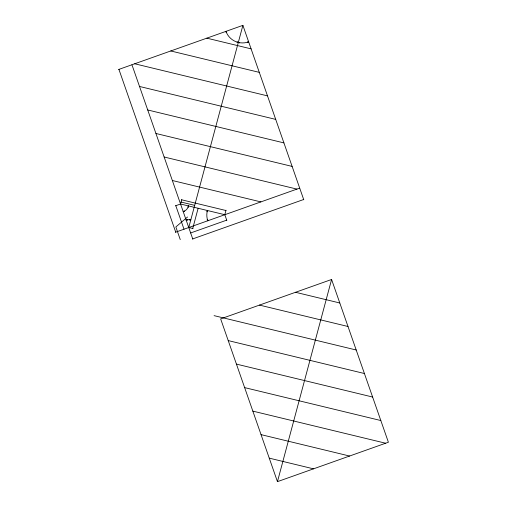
<?xml version="1.0" encoding="UTF-8"?>
<svg xmlns="http://www.w3.org/2000/svg" width="507" height="507" viewBox="0 0 507 507"><rect width="100%" height="100%" fill="white"/><g stroke="black" fill="none" stroke-linecap="round" stroke-linejoin="round"><path stroke-width="0.76" d="M192.73 228.486L198.142 208.263M188.547 205.943L188.439 207.148L187.882 206.97L188.547 205.943A8.315 8.106 -25.8 0 1 183.223 211.673L184.428 211.457L184.199 210.925L183.223 211.673M180.593 203.852L181.76 199.485M188.756 227.523L242.891 25.35L131.94 64.757L188.756 227.523L299.7 188.116L242.891 25.35M224.855 214.55L226.021 210.19M277.456 481.65L331.591 279.477L220.646 318.884L277.456 481.65L388.4 442.243L331.591 279.477M207.407 210.506L206.856 211.59L207.433 211.711L207.407 210.506A18.087 17.644 -25.8 0 0 207.775 220.767L207.141 219.746L207.712 219.563L207.775 220.767M187.539 217.015L175.847 226.959L180.258 239.596M190.651 232.954L226.705 220.146M192.73 238.905L303.674 199.498M248.658 41.878L247.612 42.518L247.435 41.961L248.658 41.878A17.935 17.498 -25.8 0 1 225.989 31.352L226.135 32.543L226.692 32.328L225.989 31.352M186.177 220.146L187.254 219.55L187.406 220.114L186.177 220.146A8.004 7.808 -25.8 0 1 190.797 219.899L189.681 219.423L189.574 220L190.797 219.899M118.6 69.497L131.782 64.814M175.473 205.81L180.384 204.068M175.409 232.263L188.591 227.58M181.671 199.809L225.938 210.513M181.069 202.059L194.688 205.348M206.831 38.158L251.098 48.862M170.777 50.966L259.305 72.368M134.716 63.774L267.506 95.88M139.52 86.463L275.713 119.392M147.721 109.968L283.92 142.898M155.928 133.48L292.127 166.41M164.135 156.993L296.925 189.098M172.342 180.505L260.871 201.906M180.549 204.01L224.81 214.715M188.915 227.561L193.053 228.562M295.53 292.286L339.798 302.99M259.476 305.094L348.005 326.495M214.081 315.646L356.206 350.007M228.22 340.59L364.413 373.52M236.427 364.102L372.62 397.032M244.628 387.608L380.827 420.537M252.835 411.12L385.624 443.226M261.042 434.632L349.57 456.034M269.249 458.138L313.51 468.842M118.923 69.383L175.733 232.149M175.796 205.703L184.003 229.208M299.757 188.268L303.782 199.809M224.867 214.873L226.819 220.463M188.807 227.681L192.837 239.222M239.538 42.385L239.405 42.956L237.263 41.834L237.092 42.398L239.538 42.385"/></g></svg>
